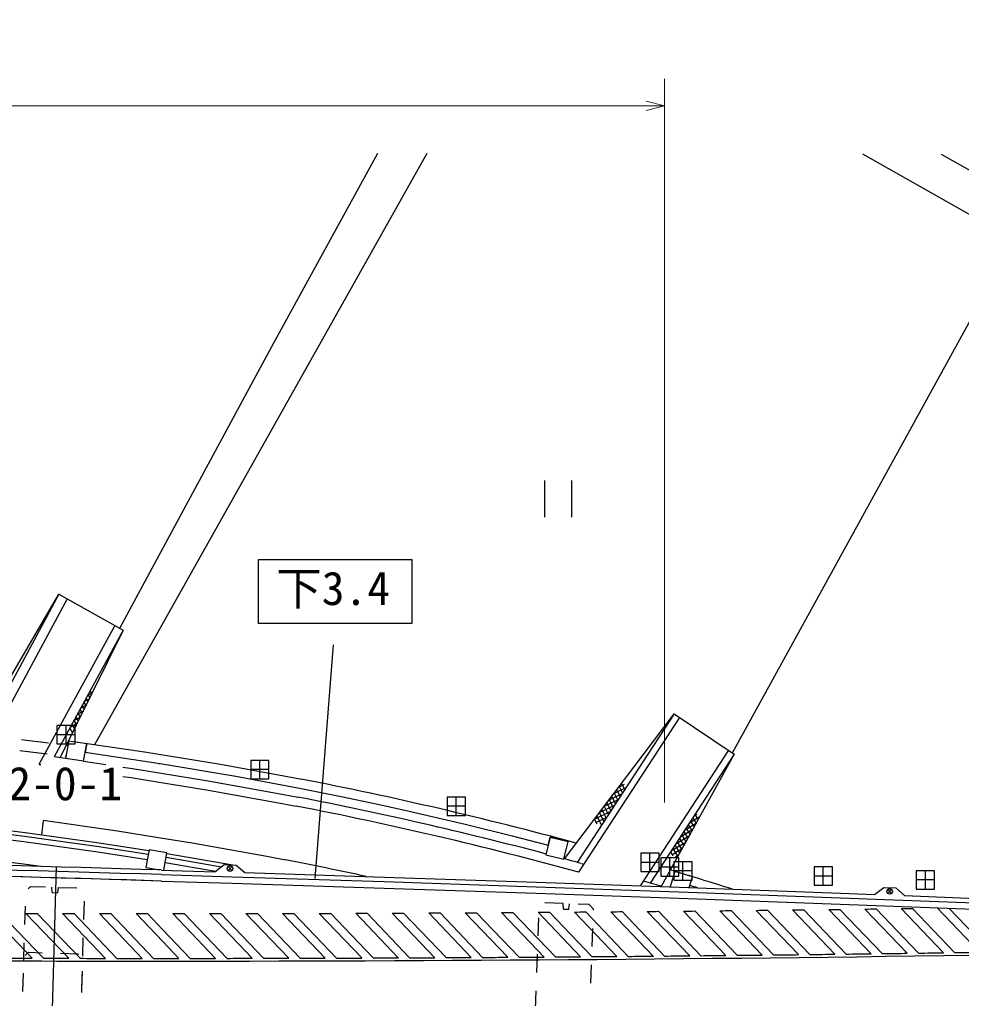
# Model space of a CAD drawing. Units: millimetres, scale not verified. Extents: x -4899410 to 5109540, y -9693800 to 6319957.
# Drawn here: x 249487 to 301004, y 315316 to 368876 of the extents above; entities that cross this region are included whole.
import ezdxf
from ezdxf.enums import TextEntityAlignment as Align

# ---------------------------------------------------------------- set-up
doc = ezdxf.new("R2010")
doc.units = ezdxf.units.MM
doc.header["$LTSCALE"] = 1000
for name, color, linetype, lineweight in [('M-BGD', 7, 'Continuous', 25), ('M-BMK-OTRS', 5, 'Continuous', 25), ('M-BMK-ROW', 30, 'Continuous', 25), ('M-BMK-SRVR', 3, 'Continuous', 25), ('M-STR-HTXT', 7, 'Continuous', 13), ('M-STR-STR1', 1, 'Continuous', 25), ('M-STR-STRC', 7, 'Continuous', 25)]:
    doc.layers.add(name, color=color, linetype=linetype, lineweight=lineweight)
doc.styles.add('ＭＳ ゴシック', font='')
doc.styles.get('ＭＳ ゴシック').set_extended_font_data('MS Gothic')

msp = doc.modelspace()

# ---------------------------------------------------------------- linework, layer by layer
at = {"layer": 'M-BGD'}
for p, q in [((253611, 329206), (271781, 361561)), ((263291, 350982), (269086, 361566)), ((299901, 361514), (331305, 343683)), ((288485, 328752), (303916, 356841)), ((256868, 339092), (263291, 350982)), ((278203, 343653), (278203, 341653)), ((279703, 341653), (279703, 343653)), ((254964, 335567), (256868, 339092)), ((247080, 329630), (251635, 337429)), ((251635, 337429), (247118, 329044)), ((251635, 337429), (255148, 335464)), ((252087, 337176), (247425, 328522)), ((254691, 335720), (250544, 328115)), ((255148, 335464), (251373, 328543)), ((255148, 335464), (251711, 328490)), ((253337, 332143), (253432, 331983)), ((253008, 331540), (253300, 331715)), ((253115, 331736), (253222, 331557)), ((253196, 331885), (253463, 332045)), ((253226, 331940), (253327, 331770)), ((252632, 330850), (252975, 331056)), ((252782, 331126), (252908, 330916)), ((252820, 331195), (253138, 331385)), ((252893, 331330), (253012, 331131)), ((253004, 331533), (253117, 331344)), ((252444, 330506), (252813, 330726)), ((252449, 330516), (252592, 330278)), ((252560, 330720), (252697, 330491)), ((252671, 330923), (252802, 330704)), ((279285, 322951), (285296, 330883)), ((285296, 330883), (279994, 322758)), ((285592, 330685), (280068, 322220)), ((285296, 330883), (288582, 328687)), ((252228, 330110), (252382, 329852)), ((252255, 330161), (252650, 330397)), ((252339, 330313), (252487, 330065)), ((249583, 329482), (251072, 329296)), ((252176, 329417), (252006, 328444)), ((249501, 328889), (250989, 328703)), ((252064, 329173), (252132, 329164)), ((288268, 328897), (283439, 321475)), ((252990, 328290), (251373, 328543)), ((251981, 328580), (252029, 328574)), ((288582, 328687), (283987, 321623)), ((288582, 328687), (284590, 321432)), ((250552, 328124), (250654, 328110)), ((252990, 328290), (254212, 328110)), ((281999, 326532), (282669, 326857)), ((282147, 326728), (282334, 326344)), ((282265, 326883), (282570, 327031)), ((282283, 326906), (282461, 326538)), ((282418, 327085), (282588, 326733)), ((281468, 325831), (282246, 326208)), ((281733, 326182), (282457, 326533)), ((281742, 326193), (281956, 325751)), ((281877, 326371), (282079, 325954)), ((282012, 326550), (282207, 326149)), ((281202, 325481), (282034, 325884)), ((281336, 325657), (281571, 325174)), ((281471, 325836), (281698, 325369)), ((281607, 326014), (281824, 325565)), ((280931, 325122), (281054, 324868)), ((280935, 325129), (281823, 325560)), ((280995, 324937), (281583, 325222)), ((281066, 325301), (281316, 324784)), ((281201, 325479), (281443, 324979)), ((286136, 324926), (286698, 325262)), ((286309, 325191), (286491, 324886)), ((286384, 325307), (286546, 325404)), ((286430, 325378), (286602, 325089)), ((250774, 325054), (250690, 324265)), ((285889, 324546), (286507, 324916)), ((285945, 324633), (286161, 324273)), ((286066, 324819), (286275, 324469)), ((286187, 325005), (286380, 324684)), ((285394, 323785), (286140, 324231)), ((285582, 324074), (285822, 323672)), ((285641, 324165), (286316, 324569)), ((285703, 324260), (285931, 323879)), ((285824, 324447), (286046, 324076)), ((285146, 323405), (285930, 323873)), ((285160, 323180), (285744, 323530)), ((285218, 323516), (285472, 323092)), ((285340, 323702), (285586, 323289)), ((285461, 323888), (285701, 323485)), ((257510, 323048), (260530, 322524)), ((257548, 323245), (261144, 322621)), ((285097, 323329), (285224, 323117)), ((285357, 323066), (285554, 323183)), ((257456, 322753), (260201, 322277)), ((261106, 322528), (260889, 322322)), ((261101, 322316), (260894, 322534)), ((280215, 322699), (280356, 322660)), ((280278, 322680), (280355, 322659)), ((257236, 322339), (257236, 322339)), ((257241, 322089), (257242, 322089)), ((249952, 321311), (250086, 321438)), ((250086, 321438), (250901, 321414)), ((251277, 321103), (251260, 321403)), ((251576, 321094), (251610, 321393)), ((251610, 321393), (252610, 321364)), ((257231, 321739), (257249, 321739)), ((251277, 321103), (251576, 321094)), ((297189, 321274), (296972, 321068)), ((297184, 321062), (296977, 321280)), ((249775, 319365), (249804, 320365)), ((253013, 320630), (252984, 319631)), ((279218, 320508), (278218, 320543)), ((279232, 320207), (279218, 320508)), ((279532, 320197), (279568, 320496)), ((280642, 320459), (280046, 320479)), ((280883, 320200), (280642, 320459)), ((279232, 320207), (279532, 320197)), ((280881, 320150), (280883, 320200)), ((277865, 319733), (277830, 318734)), ((280812, 318151), (280847, 319151)), ((249717, 317366), (249746, 318366)), ((252955, 318631), (252926, 317632)), ((249796, 317665), (249981, 317839)), ((249981, 317839), (250727, 317817)), ((251726, 317788), (252680, 317760)), ((252680, 317760), (252711, 317726)), ((277795, 317734), (277761, 316735)), ((280742, 316152), (280777, 317152)), ((249668, 315697), (249697, 316697)), ((252897, 316632), (252867, 315632)), ((252902, 316810), (252873, 315811)), ((277726, 315736), (277691, 314736))]:
    msp.add_line(p, q, dxfattribs=at)
for points in [[(295600, 361521), (303903, 356816), (331108, 341380), (331449, 340970), (331411, 340515), (320058, 320455)], [(252176, 329417), (256315, 328808), (257097, 328680)], [(252990, 328290), (253161, 329271), (253142, 329275)], [(257097, 328680), (260472, 328126), (264640, 327363), (264900, 327313)], [(255133, 327975), (255664, 327897), (257119, 327661)], [(257108, 328177), (257172, 328167), (261323, 327469), (264805, 326822)], [(217541, 327342), (221546, 327068), (225559, 326779), (229580, 326470), (233608, 326135), (237643, 325766), (241684, 325357), (245732, 324901), (249785, 324392), (253843, 323823), (256558, 323405)], [(255133, 327468), (255588, 327402), (257130, 327152)], [(257119, 327661), (259802, 327226), (263950, 326477), (264709, 326331)], [(217508, 326843), (221511, 326569), (225522, 326281), (229540, 325972), (233564, 325637), (237595, 325268), (241631, 324860), (245673, 324405), (249719, 323896), (253769, 323328), (256474, 322912)], [(217528, 327143), (221532, 326868), (225544, 326580), (229564, 326271), (233590, 325936), (237624, 325567), (241663, 325158), (245708, 324703), (249758, 324194), (253814, 323625), (256527, 323207)], [(257130, 327153), (259717, 326733), (263856, 325986), (264613, 325840)], [(250780, 325066), (254852, 324480), (257197, 324103)], [(257197, 324103), (258929, 323825), (263012, 323093), (264040, 322896)], [(257214, 323341), (256568, 323453), (256397, 322473), (257137, 322343)], [(257383, 322335), (257549, 323282), (257214, 323341)], [(257236, 322339), (260165, 322251), (260678, 322635), (261328, 322615), (261815, 322199), (269444, 321955), (277759, 321676), (286073, 321382), (294387, 321075), (296246, 321003), (296761, 321384), (297410, 321359), (297895, 320940), (302700, 320754), (311013, 320419), (316045, 320442), (321076, 320458), (326108, 320467), (330024, 320468)], [(257242, 322089), (261121, 321971), (269436, 321706), (277750, 321426), (286064, 321133), (294378, 320825), (302691, 320504), (311009, 320169), (316046, 320192), (321077, 320208), (326108, 320217), (330045, 320218)], [(286113, 321381), (286293, 321977), (285333, 322266), (285077, 321418)], [(257249, 321739), (261110, 321622), (269425, 321356), (277738, 321076), (286052, 320783), (294365, 320476), (302677, 320155), (311003, 319819), (316047, 319842), (321078, 319858), (326108, 319867), (330167, 319868)]]:
    msp.add_lwpolyline(points, dxfattribs=at)
msp.add_lwpolyline([(278275, 323166), (279249, 322927), (279488, 323900), (278514, 324139)], close=True, dxfattribs=at)
for centre in [(260998, 322425), (297081, 321171)]:
    msp.add_circle(centre, 150, dxfattribs=at)
for centre, radius, start, end in [((261729, 1107437), 802500, 279.28179, 279.28179), ((396667, 204992), 140174, 28.54028, 28.54028), ((224702, 120687), 210500, 74.78756, 78.99168), ((224702, 120687), 209500, 75.18008, 78.99167), ((224702, 120687), 209000, 74.63828, 78.99167), ((105069, -4689325), 5013725, 88.26074, 89.0853), ((105069, -4689325), 5013374, 88.26074, 89.06238), ((224702, 120687), 206000, 77.73821, 78.99167), ((224702, 120687), 209500, 74.63828, 74.90587), ((224702, 120687), 210500, 72.36438, 73.32903), ((224702, 120687), 209500, 73.37923, 73.66962), ((224702, 120687), 210000, 72.86348, 72.98536)]:
    msp.add_arc(centre, radius, start, end, dxfattribs=at)
at = {"layer": 'M-BMK-OTRS'}
msp.add_lwpolyline([(252176, 329417), (253161, 329271), (253076, 328785), (257172, 328167), (261323, 327469), (264802, 326822), (267071, 326368), (268998, 325962), (270559, 325618), (273852, 324854), (276430, 324216), (278407, 323703), (278514, 324139), (279488, 323900)], dxfattribs=at)
at = {"layer": 'M-BMK-ROW'}
for p, q in [((252529, 330245), (251529, 330245)), ((251529, 330245), (251529, 329245)), ((252029, 329245), (252029, 330245)), ((252529, 329245), (252529, 330245)), ((252529, 329745), (251529, 329745)), ((251529, 329245), (252529, 329245)), ((263129, 328339), (262129, 328339)), ((262129, 328339), (262129, 327339)), ((262629, 327339), (262629, 328339)), ((263129, 327339), (263129, 328339)), ((263129, 327839), (262129, 327839)), ((262129, 327339), (263129, 327339)), ((273873, 326328), (272873, 326328)), ((272873, 326328), (272873, 325328)), ((273373, 325328), (273373, 326328)), ((273873, 325328), (273873, 326328)), ((273873, 325828), (272873, 325828)), ((272873, 325328), (273873, 325328)), ((284469, 323261), (283469, 323261)), ((283469, 323261), (283469, 322261)), ((283969, 322261), (283969, 323261)), ((284469, 322261), (284469, 323261)), ((285556, 323006), (284556, 323006)), ((284556, 323006), (284556, 322006)), ((285056, 322006), (285056, 323006)), ((285556, 322006), (285556, 323006)), ((284469, 322761), (283469, 322761)), ((285556, 322506), (284556, 322506)), ((286271, 322791), (285271, 322791)), ((285271, 322791), (285271, 321791)), ((285771, 321791), (285771, 322791)), ((286271, 321791), (286271, 322791)), ((293945, 322511), (292945, 322511)), ((292945, 322511), (292945, 321511)), ((293445, 321511), (293445, 322511)), ((293945, 321511), (293945, 322511)), ((283469, 322261), (284469, 322261)), ((284556, 322006), (285556, 322006)), ((286271, 322291), (285271, 322291)), ((293945, 322011), (292945, 322011)), ((299538, 322297), (298538, 322297)), ((298538, 322297), (298538, 321297)), ((299038, 321297), (299038, 322297)), ((299538, 321297), (299538, 322297)), ((285271, 321791), (286271, 321791)), ((292945, 321511), (293945, 321511)), ((299538, 321797), (298538, 321797)), ((298538, 321297), (299538, 321297))]:
    msp.add_line(p, q, dxfattribs=at)
at = {"layer": 'M-STR-HTXT'}
for p, q in [((284766, 326041), (284766, 365636)), ((284766, 364159), (283766, 364409)), ((284766, 364159), (78766, 364159)), ((284766, 364159), (283766, 363909))]:
    msp.add_line(p, q, dxfattribs=at)
for centre, radius, start, end in [((257063, 3315607), 3004350, 271.4629, 271.4629), ((257063, 3315607), 3004350, 271.5107, 271.5107), ((331509, 1116868), 804350, 272.15687, 272.15687)]:
    msp.add_arc(centre, radius, start, end, dxfattribs=at)
at = {"layer": 'M-STR-STR1'}
msp.add_line((251496, 322514), (250680, 294570), dxfattribs=at)
msp.add_lwpolyline([(257236, 322340), (260165, 322251), (260678, 322636), (261328, 322616), (261815, 322200), (269444, 321956), (277759, 321676), (286073, 321383), (294387, 321076), (296246, 321004), (296761, 321384), (297410, 321359), (297895, 320940), (302700, 320755), (311013, 320420), (316045, 320443), (321076, 320458), (326108, 320467), (330024, 320468)], dxfattribs=at)
msp.add_arc((105069, -4689322), 5013975, 88.26088, 89.06249, dxfattribs=at)
at = {"layer": 'M-STR-STRC'}
for p, q in [((262548, 339329), (270948, 339329)), ((262548, 335829), (262548, 339329)), ((270948, 339329), (270948, 335829)), ((270948, 335829), (262548, 335829)), ((265657, 321878), (266664, 334662)), ((249937, 321955), (249936, 321956)), ((250578, 321937), (250576, 321938)), ((252000, 321895), (251999, 321896)), ((252641, 321876), (252639, 321878)), ((254064, 321834), (254063, 321835)), ((254705, 321815), (254703, 321816)), ((256128, 321772), (256127, 321774)), ((256769, 321753), (256768, 321754)), ((258194, 321710), (258193, 321711)), ((258835, 321691), (258834, 321692)), ((260259, 321647), (260259, 321648)), ((262326, 321583), (262326, 321583)), ((262968, 321562), (262968, 321563)), ((264395, 321517), (264394, 321518)), ((265037, 321496), (265036, 321497)), ((266464, 321450), (266462, 321452)), ((267106, 321430), (267105, 321431)), ((268532, 321384), (268532, 321385)), ((270603, 321316), (270602, 321317)), ((271246, 321295), (271245, 321295)), ((272675, 321246), (272674, 321248)), ((273318, 321225), (273317, 321226)), ((274747, 321177), (274746, 321178)), ((275390, 321155), (275389, 321156)), ((276819, 321107), (276819, 321107)), ((278893, 321035), (278893, 321036)), ((279537, 321013), (279536, 321013)), ((280968, 320962), (280967, 320963)), ((281612, 320939), (281611, 320941)), ((283044, 320889), (283043, 320890)), ((283688, 320866), (283687, 320867)), ((285119, 320816), (285119, 320816)), ((287197, 320740), (287196, 320741)), ((287842, 320717), (287841, 320717)), ((289275, 320664), (289274, 320665)), ((289921, 320640), (289919, 320641)), ((291354, 320587), (291353, 320588)), ((291999, 320563), (291998, 320564)), ((293433, 320510), (293433, 320510)), ((295514, 320431), (295514, 320432)), ((296160, 320406), (296159, 320407)), ((297596, 320351), (297595, 320352)), ((298242, 320326), (298241, 320327)), ((250169, 317515), (247822, 319971)), ((250793, 317514), (248446, 319969)), ((252178, 317511), (249833, 319966)), ((252801, 317510), (250457, 319964)), ((254186, 317508), (251842, 319962)), ((254809, 317508), (252466, 319961)), ((256193, 317507), (253850, 319959)), ((256815, 317507), (254473, 319958)), ((257322, 318424), (255857, 319957)), ((257307, 319091), (256480, 319957)), ((260202, 317509), (257863, 319957)), ((260824, 317510), (258485, 319958)), ((262205, 317512), (259867, 319959)), ((262826, 317513), (260489, 319959)), ((264207, 317516), (261870, 319961)), ((264828, 317517), (262492, 319962)), ((266207, 317521), (263872, 319965)), ((266827, 317523), (264493, 319967)), ((268206, 317528), (265872, 319970)), ((268826, 317530), (266493, 319972)), ((270204, 317536), (267872, 319977)), ((270823, 317539), (268492, 319979)), ((272200, 317546), (269870, 319985)), ((272819, 317549), (270489, 319987)), ((274195, 317556), (271866, 319994)), ((274814, 317560), (272486, 319997)), ((276189, 317568), (273862, 320004)), ((276808, 317572), (274481, 320008)), ((278182, 317582), (275856, 320016)), ((278800, 317586), (276474, 320020)), ((280173, 317596), (277849, 320029)), ((280791, 317601), (278467, 320034)), ((282163, 317612), (279840, 320044)), ((282781, 317618), (280458, 320049)), ((284152, 317630), (281831, 320060)), ((284769, 317635), (282448, 320065)), ((286140, 317648), (283820, 320077)), ((286757, 317654), (284437, 320082)), ((288126, 317668), (285808, 320095)), ((288743, 317675), (286424, 320101)), ((290112, 317689), (287794, 320115)), ((290728, 317696), (288411, 320121)), ((292096, 317712), (289780, 320136)), ((292711, 317719), (290395, 320143)), ((294078, 317736), (291764, 320158)), ((294693, 317743), (292379, 320165)), ((296060, 317761), (293747, 320182)), ((296674, 317769), (294362, 320190)), ((298040, 317787), (295728, 320207)), ((298654, 317796), (296343, 320215)), ((300019, 317815), (297709, 320233)), ((300633, 317824), (298323, 320241)), ((301997, 317844), (299677, 320272)), ((302610, 317853), (300324, 320246)), ((258820, 317508), (257307, 319091)), ((258198, 317508), (257322, 318425))]:
    msp.add_line(p, q, dxfattribs=at)
msp.add_lwpolyline([(217427, 325646), (221428, 325372), (225434, 325084), (229445, 324776), (233460, 324441), (237480, 324073), (241504, 323666), (245531, 323212), (249561, 322705), (250797, 322532)], dxfattribs=at)
for centre, radius, start, end in [((257060, 3315607), 3001900, 268.93747, 268.93747), ((257060, 3315607), 3001900, 269.09462, 269.09462), ((257060, 3315607), 3001900, 269.13401, 269.13401), ((257060, 3315607), 3001900, 269.22518, 269.22518), ((257060, 3315607), 3001900, 269.25247, 269.25247), ((257060, 3315607), 3001900, 269.26472, 269.26472), ((257060, 3315607), 3001900, 269.41103, 269.41103), ((257060, 3315607), 3001900, 269.50293, 269.50293), ((257060, 3315607), 3001900, 269.54279, 269.54279), ((257060, 3315607), 3001900, 269.65025, 269.65025), ((257060, 3315607), 3001900, 269.74279, 269.74279), ((257060, 3315607), 3001900, 269.81066, 269.81066), ((257060, 3315607), 3001900, 269.93147, 269.93147), ((257063, 3315607), 3001900, 270.47275, 270.47275), ((257063, 3315607), 3001900, 270.41909, 270.41909), ((257063, 3315607), 3001900, 270.50107, 270.50107), ((257063, 3315607), 3001900, 270.54215, 270.54215), ((257063, 3315607), 3001900, 270.55487, 270.55487), ((257063, 3315607), 3001900, 270.37817, 270.37817), ((257063, 3315607), 3001900, 270.34995, 270.34995), ((257063, 3315607), 3001900, 270.29649, 270.29649), ((257063, 3315607), 3001900, 270.25573, 270.25573), ((257063, 3315607), 3001900, 270.26835, 270.26835), ((257063, 3315607), 3001900, 270.21502, 270.21502), ((257063, 3315607), 3001900, 270.17436, 270.17436), ((257063, 3315607), 3001900, 270.13374, 270.13374), ((257063, 3315607), 3001900, 270.0122, 270.0122), ((257063, 3315607), 3001900, 270.62444, 270.62444), ((257063, 3315607), 3001900, 270.66567, 270.66567), ((257063, 3315607), 3001900, 270.67844, 270.67844), ((257063, 3315607), 3001900, 270.70695, 270.70695), ((257063, 3315607), 3001900, 270.78968, 270.78968), ((257063, 3315607), 3001900, 270.88547, 270.88547), ((257063, 3315607), 3001900, 270.91417, 270.91417), ((257063, 3315607), 3001900, 270.95577, 270.95577), ((257063, 3315607), 3001900, 270.99743, 270.99743), ((257063, 3315607), 3001900, 271.03915, 271.03915), ((257063, 3315607), 3001900, 271.05206, 271.05206), ((331502, 1116867), 801900, 272.8757, 272.8757), ((388138, 206047), 153587, 22.5545, 22.5545), ((105069, -4689325), 5013375, 88.26053, 88.95396), ((257060, 3315607), 2995650, 269.86177, 269.8737), ((257060, 3315607), 2995650, 269.90021, 269.91213), ((257060, 3315607), 2995650, 269.93861, 269.95053), ((257060, 3315607), 2995650, 269.977, 269.98891), ((257063, 3315607), 2995650, 270.01531, 270.02721), ((257063, 3315607), 2995650, 270.05364, 270.06554), ((257063, 3315607), 2995650, 270.09195, 270.10384), ((257063, 3315607), 2995650, 270.13024, 270.14212), ((257063, 3315607), 2995650, 270.1685, 270.18037), ((257063, 3315607), 2995650, 270.20674, 270.2186), ((257063, 3315607), 2995650, 270.24495, 270.25681), ((257063, 3315607), 2995650, 270.28314, 270.29499), ((257063, 3315607), 2995650, 270.32131, 270.33315), ((257063, 3315607), 2995650, 270.35945, 270.37128), ((257063, 3315607), 2995650, 270.39757, 270.40939), ((257063, 3315607), 2995650, 270.43566, 270.44748), ((257063, 3315607), 2995650, 270.47373, 270.48554), ((257063, 3315607), 2995650, 270.51177, 270.52358), ((257063, 3315607), 2995650, 270.5498, 270.56159), ((257063, 3315607), 2995650, 270.58779, 270.59958), ((257063, 3315607), 2995650, 270.62577, 270.63755), ((257063, 3315607), 2995650, 270.66372, 270.67549), ((257063, 3315607), 2995650, 270.70165, 270.71342), ((257063, 3315607), 2995650, 270.73955, 270.75131), ((257063, 3315607), 2995650, 270.77743, 270.78919), ((132409, -3183198), 3501900, 91.09382, 91.09382), ((257063, 3315607), 2998250, 270.0054, 271.93913), ((257063, 3315607), 2998100, 270.45347, 270.4797), ((257063, 3315607), 2998100, 270.4915, 270.51771), ((257063, 3315607), 2998100, 270.52951, 270.5557), ((257063, 3315607), 2998100, 270.56749, 270.59366), ((257063, 3315607), 2998100, 270.60544, 270.6316), ((257063, 3315607), 2998100, 270.64337, 270.66952), ((257063, 3315607), 2998100, 270.68128, 270.70742), ((257063, 3315607), 2998100, 270.71917, 270.74529), ((257063, 3315607), 2998100, 270.75703, 270.78313), ((257063, 3315607), 2998100, 270.79487, 270.82096), ((257063, 3315607), 2998100, 270.83269, 270.85876), ((257060, 3315607), 2998250, 269.49774, 270.00545), ((257060, 3315607), 2998100, 269.84181, 269.86831), ((257060, 3315607), 2998100, 269.88023, 269.90671), ((257060, 3315607), 2998100, 269.91862, 269.94508), ((257060, 3315607), 2998100, 269.95698, 269.98343), ((257060, 3315607), 2998100, 269.99532, 270.00539), ((257063, 3315607), 2998100, 270.00534, 270.0217), ((257063, 3315607), 2998100, 270.03359, 270.06), ((257063, 3315607), 2998100, 270.07188, 270.09828), ((257063, 3315607), 2998100, 270.11015, 270.13653), ((257063, 3315607), 2998100, 270.1484, 270.17476), ((257063, 3315607), 2998100, 270.18661, 270.21296), ((257063, 3315607), 2998100, 270.22481, 270.25114), ((257063, 3315607), 2998100, 270.26298, 270.28929), ((257063, 3315607), 2998100, 270.30113, 270.32742), ((257063, 3315607), 2998100, 270.33925, 270.36553), ((257063, 3315607), 2998100, 270.37735, 270.40361), ((257063, 3315607), 2998100, 270.41542, 270.44167), ((257063, 3315607), 3001750, 270.00686, 271.93913)]:
    msp.add_arc(centre, radius, start, end, dxfattribs=at)

# ---------------------------------------------------------------- texts
at = {"layer": 'M-BMK-SRVR', "style": 'ＭＳ ゴシック'}
msp.add_text('006-22-0-1', height=1833, dxfattribs=at).set_placement((242633, 325610), align=Align.BOTTOM_LEFT)
at = {"layer": 'M-STR-STRC', "style": 'ＭＳ ゴシック'}
msp.add_text('下3.4', height=1833, dxfattribs=at).set_placement((266634, 336292), align=Align.BOTTOM_CENTER)

doc.saveas('drawing.dxf')
